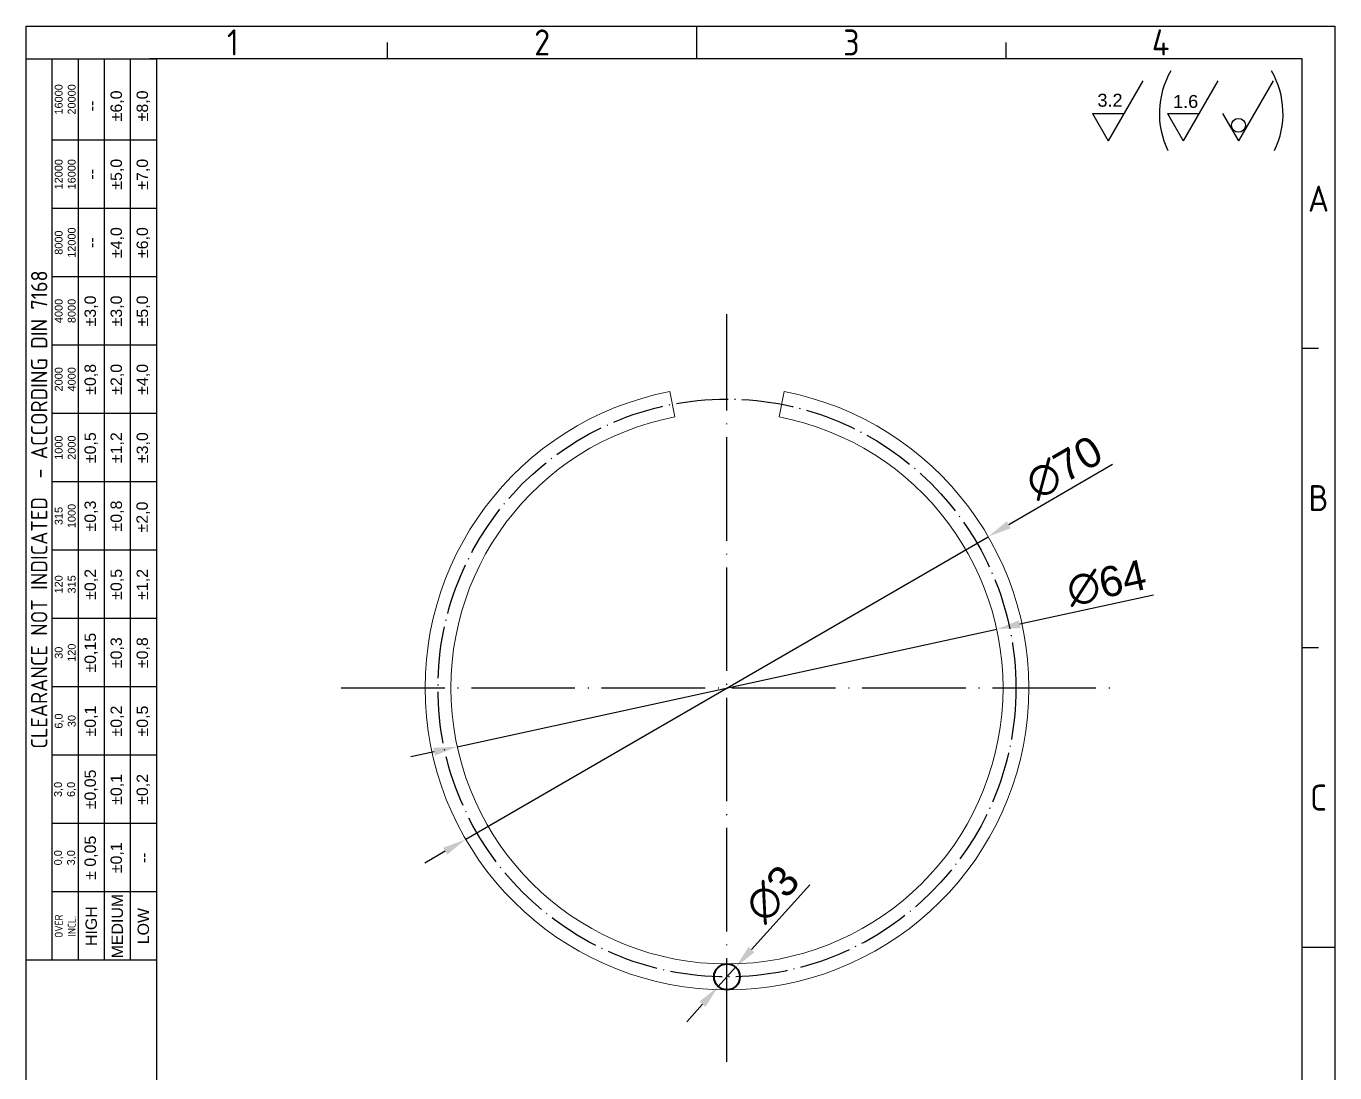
# Model space of a CAD drawing. Header units: millimetres. Extents: x 4502 to 4654, y 1307 to 1519.
# Drawn here: x 4502.3 to 4654, y 1397.8 to 1519.2 of the extents above; entities that cross this region are included whole.
import ezdxf
from ezdxf.enums import TextEntityAlignment as Align

# ---------------------------------------------------------------- set-up
doc = ezdxf.new("R2010")
doc.units = ezdxf.units.MM
doc.linetypes.add('ACAD_ISO04W100', pattern=[30, 24, -3, 0, -3])
for name, color, linetype, lineweight in [('AM_0', 7, 'Continuous', 40), ('AM_4', 1, 'ACAD_ISO04W100', 25), ('AM_5', 5, 'Continuous', 25)]:
    doc.layers.add(name, color=color, linetype=linetype, lineweight=lineweight)
doc.styles.add('ACISOTS', font='isocp.shx', dxfattribs={"height": 1})
doc.styles.get("Standard").update_dxf_attribs({"font": 'arial.ttf'})
doc.dimstyles.new('ISO-25', dxfattribs={"dimtxt": 3.5, "dimasz": 2.75, "dimexe": 1.25, "dimexo": 0.625, "dimtad": 1, "dimtxsty": 'Standard', "dimcen": 2.5, "dimadec": 0, "dimazin": 0, "dimtfac": 1, "dimtmove": 0, "dimatfit": 3, "dimfxl": 1, "dimarcsym": 0})

# ---------------------------------------------------------------- blocks, each defined once
blk = doc.blocks.new('*D21')
at = {"layer": 'AM_5', "color": 0, "lineweight": -2, "ltscale": 0.25, "transparency": 16777216}
for p, q in [((4628.25, 1468.33), (4616.22, 1461.36)), ((4553.27, 1424.89), (4613.84, 1459.98)), ((4550.89, 1423.52), (4548.51, 1422.14))]:
    blk.add_line(p, q, dxfattribs=at)
at = {"layer": 'AM_5', "color": 0, "ltscale": 0.25, "transparency": 16777216}
for points in [[(4615.99, 1461.76), (4616.45, 1460.96), (4613.84, 1459.98)], [(4550.66, 1423.91), (4551.12, 1423.12), (4553.27, 1424.89)]]:
    blk.add_solid(points, dxfattribs=at)
at = {"layer": 'Defpoints', "color": 0, "ltscale": 0.25, "transparency": 16777216}
for p in [(4613.84, 1459.98), (4553.27, 1424.89)]:
    blk.add_point(p, dxfattribs=at)
at = {"layer": 'AM_5', "color": 0, "ltscale": 0.25, "transparency": 16777216, "insert": (4622.64, 1467.98), "char_height": 3.5, "attachment_point": 5, "rotation": 30.0839}
blk.add_mtext('∅70', dxfattribs=at)
blk = doc.blocks.new('*D22')
at = {"layer": 'AM_5', "color": 0, "lineweight": -2, "ltscale": 0.25, "transparency": 16777216}
for p, q in [((4633.01, 1453.21), (4617.51, 1449.84)), ((4552.29, 1435.63), (4614.82, 1449.25)), ((4549.6, 1435.04), (4546.91, 1434.46))]:
    blk.add_line(p, q, dxfattribs=at)
at = {"layer": 'AM_5', "color": 0, "ltscale": 0.25, "transparency": 16777216}
for points in [[(4617.41, 1450.28), (4617.6, 1449.39), (4614.82, 1449.25)], [(4549.5, 1435.49), (4549.7, 1434.59), (4552.29, 1435.63)]]:
    blk.add_solid(points, dxfattribs=at)
at = {"layer": 'Defpoints', "color": 0, "ltscale": 0.25, "transparency": 16777216}
for p in [(4614.82, 1449.25), (4552.29, 1435.63)]:
    blk.add_point(p, dxfattribs=at)
at = {"layer": 'AM_5', "color": 0, "ltscale": 0.25, "transparency": 16777216, "insert": (4627.56, 1454.59), "char_height": 3.5, "attachment_point": 5, "rotation": 12.2905}
blk.add_mtext('∅64', dxfattribs=at)
blk = doc.blocks.new('*D23')
at = {"layer": 'AM_5', "color": 0, "lineweight": -2, "ltscale": 0.25, "transparency": 16777216}
for p, q in [((4593.14, 1419.62), (4586.39, 1412.1)), ((4582.55, 1407.82), (4584.55, 1410.05)), ((4580.71, 1405.78), (4578.88, 1403.73))]:
    blk.add_line(p, q, dxfattribs=at)
at = {"layer": 'AM_5', "color": 0, "ltscale": 0.25, "transparency": 16777216}
for points in [[(4586.05, 1412.41), (4586.73, 1411.79), (4584.55, 1410.05)], [(4580.37, 1406.08), (4581.05, 1405.47), (4582.55, 1407.82)]]:
    blk.add_solid(points, dxfattribs=at)
at = {"layer": 'Defpoints', "color": 0, "ltscale": 0.25, "transparency": 16777216}
for p in [(4584.55, 1410.05), (4582.55, 1407.82)]:
    blk.add_point(p, dxfattribs=at)
at = {"layer": 'AM_5', "color": 0, "ltscale": 0.25, "transparency": 16777216, "insert": (4588.82, 1418.56), "char_height": 3.5, "attachment_point": 5, "rotation": 48.0789}
blk.add_mtext('∅3', dxfattribs=at)

msp = doc.modelspace()

# ---------------------------------------------------------------- linework, layer by layer
at = {"color": 135, "lineweight": 25}
for p, q in [((4502.308, 1307.076), (4502.308, 1519.172)), ((4502.308, 1519.172), (4654.021, 1519.172)), ((4580.052, 1515.398), (4580.052, 1519.172)), ((4654.021, 1519.172), (4654.021, 1307.076)), ((4544.199, 1515.398), (4544.199, 1517.285)), ((4615.904, 1515.398), (4615.904, 1517.285)), ((4505.327, 1410.86), (4505.327, 1515.398)), ((4508.347, 1515.398), (4508.347, 1410.86)), ((4511.366, 1515.398), (4511.366, 1410.86)), ((4514.385, 1410.86), (4514.385, 1515.398)), ((4517.404, 1505.963), (4505.327, 1505.963)), ((4517.404, 1498.038), (4505.327, 1498.038)), ((4517.404, 1490.113), (4505.327, 1490.113)), ((4517.404, 1482.188), (4505.327, 1482.188)), ((4652.134, 1481.81), (4650.247, 1481.81)), ((4517.404, 1474.262), (4505.327, 1474.262)), ((4517.404, 1466.337), (4505.327, 1466.337)), ((4517.404, 1458.412), (4505.327, 1458.412)), ((4517.404, 1450.486), (4505.327, 1450.486)), ((4652.134, 1447.09), (4650.247, 1447.09)), ((4517.404, 1442.561), (4505.327, 1442.561)), ((4517.404, 1434.636), (4505.327, 1434.636)), ((4517.404, 1426.71), (4505.327, 1426.71)), ((4517.404, 1418.785), (4505.327, 1418.785)), ((4650.247, 1412.369), (4654.021, 1412.369))]:
    msp.add_line(p, q, dxfattribs=at)
for p, q in [((4650.247, 1515.398), (4516.649, 1515.398)), ((4517.404, 1515.398), (4517.404, 1310.85)), ((4650.247, 1310.85), (4650.247, 1515.398))]:
    msp.add_line(p, q)
at = {"color": 7, "linetype": 'Continuous', "lineweight": 15}
for p, q in [((4577.493, 1473.859), (4576.925, 1476.805)), ((4590.18, 1476.805), (4589.612, 1473.859))]:
    msp.add_line(p, q, dxfattribs=at)
at = {"color": 135, "lineweight": 25}
msp.add_lwpolyline([(4517.404, 1515.398), (4517.404, 1410.86), (4502.308, 1410.86), (4502.308, 1515.398)], close=True, dxfattribs=at)
at = {"color": 7, "linetype": 'Continuous', "lineweight": 15}
for radius in [35, 32]:
    msp.add_arc((4583.552, 1442.438), radius, 100.91588, 79.08412, dxfattribs=at)
at = {"layer": 'AM_0', "ltscale": 0.25}
msp.add_circle((4583.552, 1408.938), 1.5, dxfattribs=at)
at = {"layer": 'AM_4', "ltscale": 0.5}
for p, q in [((4583.552, 1399.107), (4583.552, 1485.769)), ((4538.825, 1442.438), (4628.28, 1442.438))]:
    msp.add_line(p, q, dxfattribs=at)
at = {"layer": 'AM_4', "ltscale": 0.25}
msp.add_circle((4583.552, 1442.438), 33.5, dxfattribs=at)
at = {"layer": 'AM_5'}
for p, q in [((4631.774, 1512.836), (4627.761, 1505.884)), ((4640.465, 1512.836), (4636.452, 1505.884)), ((4646.856, 1512.836), (4642.842, 1505.884)), ((4625.937, 1509.044), (4629.585, 1509.044)), ((4625.937, 1509.044), (4627.761, 1505.884)), ((4634.628, 1509.044), (4638.276, 1509.044)), ((4634.628, 1509.044), (4636.452, 1505.884)), ((4641.018, 1509.044), (4642.842, 1505.884))]:
    msp.add_line(p, q, dxfattribs=at)
msp.add_circle((4642.849, 1507.675), 0.809, dxfattribs=at)
for centre, start, end in [((4643.502, 1509.037), 149.81687, 205.95777), ((4638.192, 1509.037), 334.04223, 30.18313)]:
    msp.add_arc(centre, 9.824, start, end, dxfattribs=at)

# ---------------------------------------------------------------- texts
at = {"color": 135, "lineweight": 25, "style": 'ACISOTS'}
for s, p in [('1', (4526.273, 1517.285)), ('2', (4562.125, 1517.285)), ('3', (4597.978, 1517.285)), ('4', (4633.831, 1517.285)), ('A', (4652.134, 1499.17)), ('B', (4652.134, 1464.45)), ('C', (4652.134, 1429.73))]:
    msp.add_text(s, height=3.019, dxfattribs=at).set_placement(p, align=Align.MIDDLE)
at = {"color": 135, "lineweight": 25, "attachment_point": 5, "rotation": 90}
for s, insert, char_height, width in [('16000\\P20000', (4506.837, 1510.681), 0.9057, 9.43488), ('±6,0', (4512.875, 1509.926), 1.3209, 7.9253), ('±8,0', (4515.895, 1509.926), 1.3209, 7.9253), ('--', (4509.856, 1509.926), 1.3209, 7.9253), ('12000\\P16000', (4506.837, 1502.001), 0.9057, 7.9253), ('±5,0', (4512.875, 1502.001), 1.3209, 7.9253), ('±7,0', (4515.895, 1502.001), 1.3209, 7.9253), ('--', (4509.856, 1502.001), 1.3209, 7.9253), ('8000\\P12000', (4506.837, 1494.075), 0.9057, 7.9253), ('--', (4509.856, 1494.075), 1.3209, 7.9253), ('±4,0', (4512.875, 1494.075), 1.3209, 7.9253), ('±6,0', (4515.895, 1494.075), 1.3209, 7.9253), ('{\\Fisocp.shx|c0;CLEARANCE NOT INDICATED  - ACCORDING DIN 7168}', (4503.818, 1463.129), 1.88698, 104.53847), ('4000\\P8000', (4506.837, 1486.15), 0.9057, 7.9253), ('±3,0', (4509.856, 1486.15), 1.3209, 7.9253), ('±3,0', (4512.875, 1486.15), 1.3209, 7.9253), ('±5,0', (4515.895, 1486.15), 1.3209, 7.9253), ('2000\\P4000', (4506.837, 1478.225), 0.9057, 7.9253), ('±0,8', (4509.856, 1478.225), 1.3209, 7.9253), ('±2,0', (4512.875, 1478.225), 1.3209, 7.9253), ('±4,0', (4515.895, 1478.225), 1.3209, 7.9253), ('1000\\P2000', (4506.837, 1470.3), 0.9057, 7.9253), ('±0,5', (4509.856, 1470.3), 1.3209, 7.9253), ('±1,2', (4512.875, 1470.3), 1.3209, 7.9253), ('±3,0', (4515.895, 1470.3), 1.3209, 7.9253), ('±0,3', (4509.856, 1462.374), 1.3209, 7.9253), ('±0,8', (4512.875, 1462.374), 1.3209, 7.9253), ('315\\P1000', (4506.837, 1462.374), 0.9057, 7.9253), ('±2,0', (4515.87, 1462.256), 1.3209, 7.9253), ('120\\P315', (4506.837, 1454.449), 0.9057, 7.9253), ('±0,2', (4509.856, 1454.449), 1.3209, 7.9253), ('±0,5', (4512.875, 1454.449), 1.3209, 7.9253), ('±1,2', (4515.895, 1454.449), 1.3209, 7.9253), ('30\\P120', (4506.837, 1446.524), 0.9057, 7.9253), ('±0,15', (4509.856, 1446.524), 1.3209, 7.9253), ('±0,3', (4512.875, 1446.524), 1.3209, 7.9253), ('±0,8', (4515.895, 1446.524), 1.3209, 7.9253), ('±0,1', (4509.856, 1438.598), 1.3209, 7.9253), ('±0,2', (4512.875, 1438.598), 1.3209, 7.9253), ('±0,5', (4515.895, 1438.598), 1.3209, 7.9253), ('6,0\\P30', (4506.837, 1438.598), 0.9057, 7.9253), ('±0,05', (4509.856, 1430.673), 1.3209, 7.9253), ('±0,1', (4512.875, 1430.673), 1.3209, 7.9253), ('±0,2', (4515.895, 1430.673), 1.3209, 7.9253), ('3,0\\P6,0', (4506.837, 1430.673), 0.9057, 7.9253), ('± 0,05', (4509.856, 1422.748), 1.3209, 7.9253), ('0,0\\P3,0', (4506.837, 1422.748), 0.9057, 7.9253), ('\\pt4.79529;±0,1', (4512.875, 1422.748), 1.32088, 7.9253), ('--', (4515.895, 1422.748), 1.3209, 7.9253), ('MEDIUM', (4512.875, 1414.822), 1.3209, 7.9253), ('{\\Fisocp.shx|c0;OVER\\PINCL.}', (4506.837, 1414.822), 0.90575, 7.9253), ('HIGH', (4509.856, 1414.822), 1.3209, 7.9253), ('LOW', (4515.895, 1414.822), 1.3209, 7.9253)]:
    msp.add_mtext(s, dxfattribs=dict(at, insert=insert, char_height=char_height, width=width))
at = {"layer": 'AM_5', "char_height": 1.5015, "attachment_point": 1}
for s, insert in [('3.2', (4626.5, 1511.338)), ('1.6', (4635.27, 1511.193))]:
    msp.add_mtext_dynamic_manual_height_columns(s, width=18.23779, gutter_width=12.5, heights=[0], dxfattribs=dict(at, insert=insert))

# ---------------------------------------------------------------- dimensions: what is measured, and where the dimension line sits
at = {"layer": 'AM_5', "ltscale": 0.25}
for p1, p2, picture, middle in [((4553.267, 1424.894), (4613.838, 1459.982), '*D21', (4623.901, 1465.812)), ((4552.286, 1435.626), (4614.819, 1449.25), '*D22', (4628.096, 1452.142))]:
    dim = msp.add_diameter_dim_2p(p1=p1, p2=p2, dimstyle='ISO-25', dxfattribs=at)
    dim.commit()
    dim.dimension.update_dxf_attribs({"geometry": picture, "text_midpoint": middle, "dimtype": 163})
dim = msp.add_diameter_dim_2p(p1=(4582.55, 1407.822), p2=(4584.555, 1410.054), dimstyle='ISO-25', dxfattribs=at)
dim.commit()
dim.dimension.update_dxf_attribs({"geometry": '*D23', "text_midpoint": (4588.818, 1418.559)})

doc.saveas('drawing.dxf')
